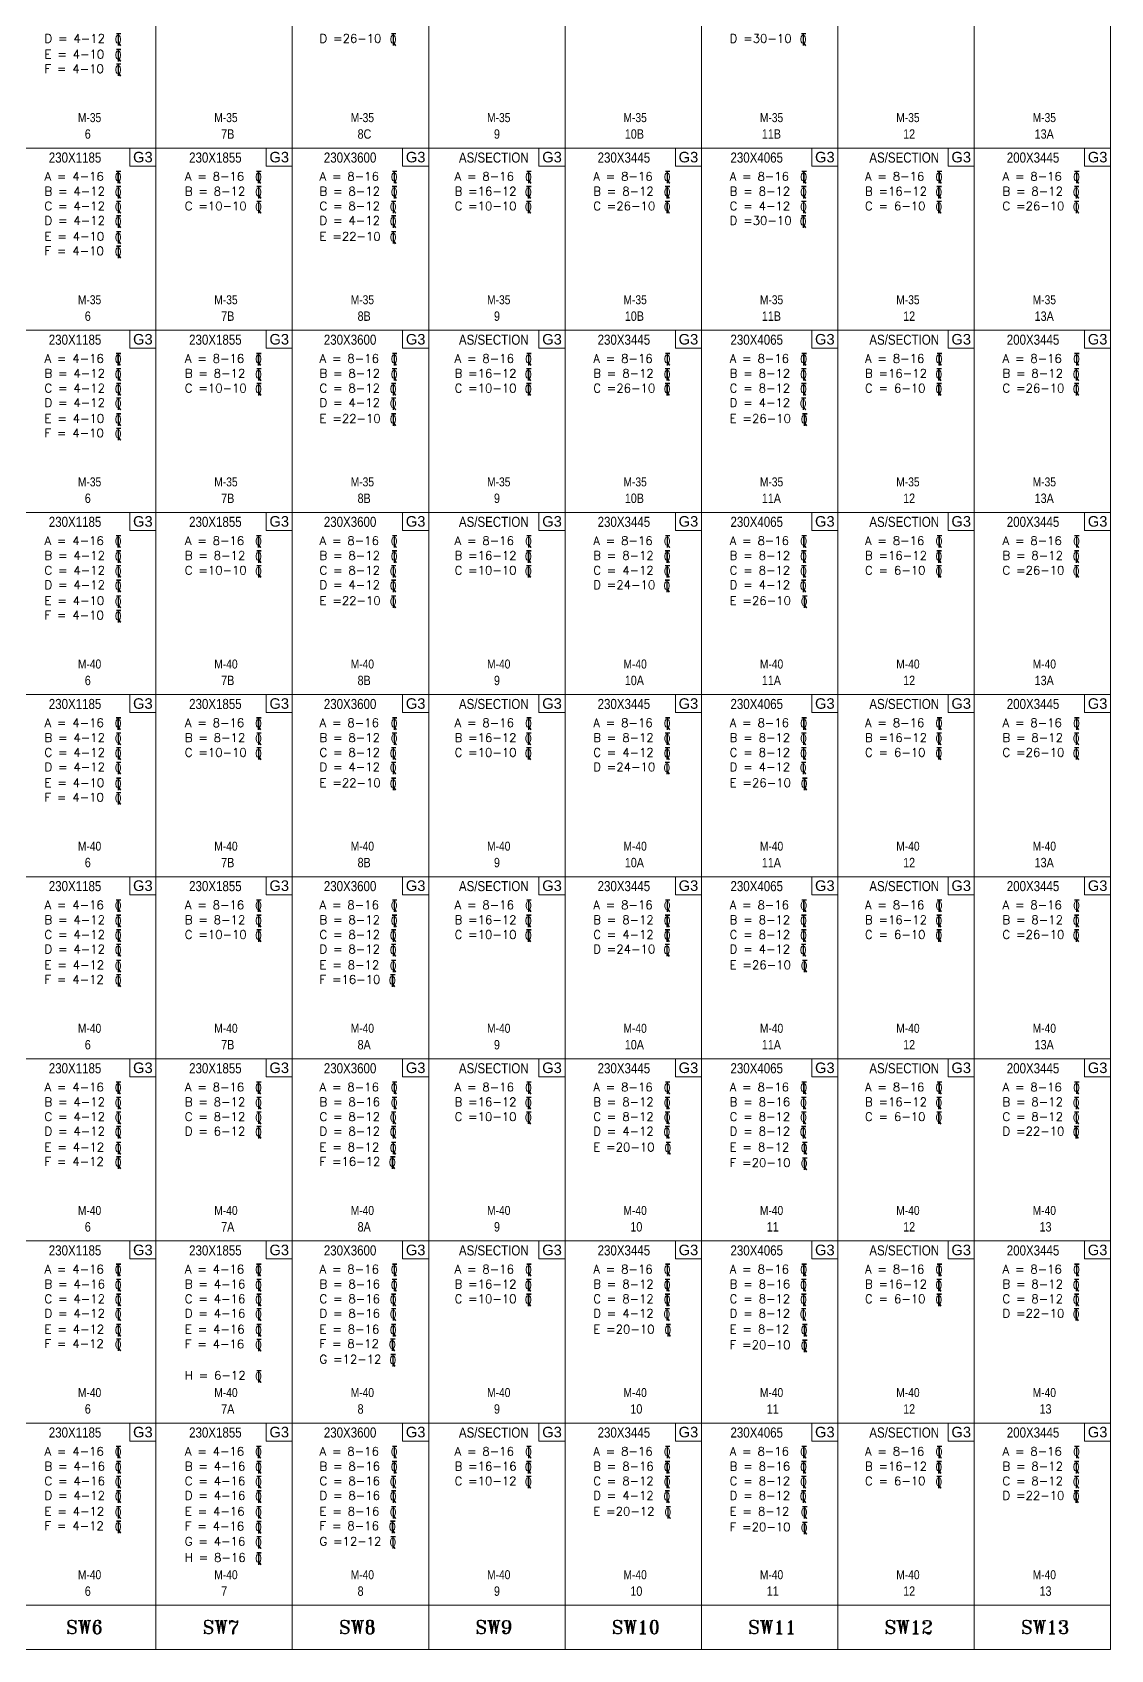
# Model space of a CAD drawing. Header units: millimetres. Extents: x 1363246 to 1691641, y -112430 to 78417.
# Drawn here: x 1588940 to 1613072, y -71371 to -35166 of the extents above; entities that cross this region are included whole.
import ezdxf

# ---------------------------------------------------------------- set-up
doc = ezdxf.new("R2010")
doc.units = ezdxf.units.MM
doc.header["$LTSCALE"] = 500
doc.header["$MEASUREMENT"] = 0
doc.layers.add('BNOS', color=2, linetype='Continuous')
for name, color, linetype, lineweight in [('LINE', 7, 'Continuous', 13), ('TEXT', 7, 'Continuous', 13), ('TEXT 3', 3, 'Continuous', 5), ('TEXT2', 3, 'Continuous', 15), ('TEXT2MM', 3, 'Continuous', 18)]:
    doc.layers.add(name, color=color, linetype=linetype, lineweight=lineweight)
doc.styles.add('ABHI', font='arial.ttf')
doc.styles.add('RAWAT', font='romand.shx', dxfattribs={"height": 115})
doc.styles.add('RD', font='romand.shx', dxfattribs={"height": 200})
doc.styles.add('ROMANT', font='romant__.ttf', dxfattribs={"width": 0.9, "height": 600})
doc.styles.add('TEXT', font='ARIALN.TTF', dxfattribs={"width": 0.8})

# ---------------------------------------------------------------- blocks, each defined once
blk = doc.blocks.new('T')
at = {"layer": 'LINE'}
for p, q in [((-27, 79), (39, 79)), ((-27, 72), (39, 72)), ((-2, 70), (-2, -99)), ((5, 70), (5, -99)), ((1, -61), (31, -100)), ((7, -57), (36, -96))]:
    blk.add_line(p, q, dxfattribs=at)
at = {"layer": 'LINE', "style": 'RAWAT'}
blk.add_text('0', height=115, dxfattribs=at).set_placement((-50, -63))

msp = doc.modelspace()

# ---------------------------------------------------------------- linework, layer by layer
at = {"layer": 'LINE', "color": 1}
for p, q in [((1591704.3, -71371.1, -2437250811), (1591704.3, -1062, -2437250811)), ((1594756.8, -71371.1, -2437250811), (1594756.8, -1062, -2437250811)), ((1597809.3, -71371.1, -2437250811), (1597809.3, -1062, -2437250811)), ((1600861.8, -71371.1, -2437250811), (1600861.8, -1062, -2437250811)), ((1603914.3, -71371.1, -2437250811), (1603914.3, -1062, -2437250811)), ((1606966.8, -71371.1, -2437250811), (1606966.8, -1062, -2437250811)), ((1610019.3, -71371.1, -2437250811), (1610019.3, -1062, -2437250811)), ((1565791.1, -37758, -2437250811), (1613071.8, -37758, -2437250811)), ((1565791.1, -41835.3, -2437250811), (1613071.8, -41835.3, -2437250811)), ((1565791.1, -45912.6, -2437250811), (1613071.8, -45912.6, -2437250811)), ((1565791.1, -49989.9, -2437250811), (1613071.8, -49989.9, -2437250811)), ((1565791.1, -54067.3, -2437250811), (1613071.8, -54067.3, -2437250811)), ((1565791.1, -58144.6, -2437250811), (1613071.8, -58144.6, -2437250811)), ((1565791.1, -62221.9, -2437250811), (1613071.8, -62221.9, -2437250811)), ((1565791.1, -66299.3, -2437250811), (1613071.8, -66299.3, -2437250811)), ((1565791.1, -70376.6, -2437250811), (1613071.8, -70376.6, -2437250811))]:
    msp.add_line(p, q, dxfattribs=at)
at = {"layer": 'LINE', "color": 3}
for p, q in [((1613071.8, -71371.1, -2437250811), (1613071.8, -1062, -2437250811)), ((1565791.1, -71371.1, -2437250811), (1613071.8, -71371.1, -2437250811))]:
    msp.add_line(p, q, dxfattribs=at)
at = {"layer": 'TEXT2', "color": 7, "lineweight": 20, "elevation": -2437250811}
for points in [[(1591704.3, -37758), (1591120.5, -37758), (1591120.5, -38161.2), (1591704.3, -38161.2)], [(1594756.8, -37758), (1594173, -37758), (1594173, -38161.2), (1594756.8, -38161.2)], [(1597809.3, -37758), (1597225.5, -37758), (1597225.5, -38161.2), (1597809.3, -38161.2)], [(1600861.8, -37758), (1600278, -37758), (1600278, -38161.2), (1600861.8, -38161.2)], [(1603914.3, -37758), (1603330.5, -37758), (1603330.5, -38161.2), (1603914.3, -38161.2)], [(1606966.8, -37758), (1606383, -37758), (1606383, -38161.2), (1606966.8, -38161.2)], [(1610019.3, -37758), (1609435.5, -37758), (1609435.5, -38161.2), (1610019.3, -38161.2)], [(1613071.8, -37758), (1612488.1, -37758), (1612488.1, -38161.2), (1613071.8, -38161.2)], [(1591704.3, -41835.3), (1591120.5, -41835.3), (1591120.5, -42238.5), (1591704.3, -42238.5)], [(1594756.8, -41835.3), (1594173, -41835.3), (1594173, -42238.5), (1594756.8, -42238.5)], [(1597809.3, -41835.3), (1597225.5, -41835.3), (1597225.5, -42238.5), (1597809.3, -42238.5)], [(1600861.8, -41835.3), (1600278, -41835.3), (1600278, -42238.5), (1600861.8, -42238.5)], [(1603914.3, -41835.3), (1603330.5, -41835.3), (1603330.5, -42238.5), (1603914.3, -42238.5)], [(1606966.8, -41835.3), (1606383, -41835.3), (1606383, -42238.5), (1606966.8, -42238.5)], [(1610019.3, -41835.3), (1609435.5, -41835.3), (1609435.5, -42238.5), (1610019.3, -42238.5)], [(1613071.8, -41835.3), (1612488.1, -41835.3), (1612488.1, -42238.5), (1613071.8, -42238.5)], [(1591704.3, -45912.6), (1591120.5, -45912.6), (1591120.5, -46315.9), (1591704.3, -46315.9)], [(1594756.8, -45912.6), (1594173, -45912.6), (1594173, -46315.9), (1594756.8, -46315.9)], [(1597809.3, -45912.6), (1597225.5, -45912.6), (1597225.5, -46315.9), (1597809.3, -46315.9)], [(1600861.8, -45912.6), (1600278, -45912.6), (1600278, -46315.9), (1600861.8, -46315.9)], [(1603914.3, -45912.6), (1603330.5, -45912.6), (1603330.5, -46315.9), (1603914.3, -46315.9)], [(1606966.8, -45912.6), (1606383, -45912.6), (1606383, -46315.9), (1606966.8, -46315.9)], [(1610019.3, -45912.6), (1609435.5, -45912.6), (1609435.5, -46315.9), (1610019.3, -46315.9)], [(1613071.8, -45912.6), (1612488.1, -45912.6), (1612488.1, -46315.9), (1613071.8, -46315.9)], [(1591704.3, -49989.9), (1591120.5, -49989.9), (1591120.5, -50393.2), (1591704.3, -50393.2)], [(1594756.8, -49989.9), (1594173, -49989.9), (1594173, -50393.2), (1594756.8, -50393.2)], [(1597809.3, -49989.9), (1597225.5, -49989.9), (1597225.5, -50393.2), (1597809.3, -50393.2)], [(1600861.8, -49989.9), (1600278, -49989.9), (1600278, -50393.2), (1600861.8, -50393.2)], [(1603914.3, -49989.9), (1603330.5, -49989.9), (1603330.5, -50393.2), (1603914.3, -50393.2)], [(1606966.8, -49989.9), (1606383, -49989.9), (1606383, -50393.2), (1606966.8, -50393.2)], [(1610019.3, -49989.9), (1609435.5, -49989.9), (1609435.5, -50393.2), (1610019.3, -50393.2)], [(1613071.8, -49989.9), (1612488.1, -49989.9), (1612488.1, -50393.2), (1613071.8, -50393.2)], [(1591704.3, -54067.3), (1591120.5, -54067.3), (1591120.5, -54470.5), (1591704.3, -54470.5)], [(1594756.8, -54067.3), (1594173, -54067.3), (1594173, -54470.5), (1594756.8, -54470.5)], [(1597809.3, -54067.3), (1597225.5, -54067.3), (1597225.5, -54470.5), (1597809.3, -54470.5)], [(1600861.8, -54067.3), (1600278, -54067.3), (1600278, -54470.5), (1600861.8, -54470.5)], [(1603914.3, -54067.3), (1603330.5, -54067.3), (1603330.5, -54470.5), (1603914.3, -54470.5)], [(1606966.8, -54067.3), (1606383, -54067.3), (1606383, -54470.5), (1606966.8, -54470.5)], [(1610019.3, -54067.3), (1609435.5, -54067.3), (1609435.5, -54470.5), (1610019.3, -54470.5)], [(1613071.8, -54067.3), (1612488.1, -54067.3), (1612488.1, -54470.5), (1613071.8, -54470.5)], [(1591704.3, -58144.6), (1591120.5, -58144.6), (1591120.5, -58547.8), (1591704.3, -58547.8)], [(1594756.8, -58144.6), (1594173, -58144.6), (1594173, -58547.8), (1594756.8, -58547.8)], [(1597809.3, -58144.6), (1597225.5, -58144.6), (1597225.5, -58547.8), (1597809.3, -58547.8)], [(1600861.8, -58144.6), (1600278, -58144.6), (1600278, -58547.8), (1600861.8, -58547.8)], [(1603914.3, -58144.6), (1603330.5, -58144.6), (1603330.5, -58547.8), (1603914.3, -58547.8)], [(1606966.8, -58144.6), (1606383, -58144.6), (1606383, -58547.8), (1606966.8, -58547.8)], [(1610019.3, -58144.6), (1609435.5, -58144.6), (1609435.5, -58547.8), (1610019.3, -58547.8)], [(1613071.8, -58144.6), (1612488.1, -58144.6), (1612488.1, -58547.8), (1613071.8, -58547.8)], [(1591704.3, -62221.9), (1591120.5, -62221.9), (1591120.5, -62625.2), (1591704.3, -62625.2)], [(1594756.8, -62221.9), (1594173, -62221.9), (1594173, -62625.2), (1594756.8, -62625.2)], [(1597809.3, -62221.9), (1597225.5, -62221.9), (1597225.5, -62625.2), (1597809.3, -62625.2)], [(1600861.8, -62221.9), (1600278, -62221.9), (1600278, -62625.2), (1600861.8, -62625.2)], [(1603914.3, -62221.9), (1603330.5, -62221.9), (1603330.5, -62625.2), (1603914.3, -62625.2)], [(1606966.8, -62221.9), (1606383, -62221.9), (1606383, -62625.2), (1606966.8, -62625.2)], [(1610019.3, -62221.9), (1609435.5, -62221.9), (1609435.5, -62625.2), (1610019.3, -62625.2)], [(1613071.8, -62221.9), (1612488.1, -62221.9), (1612488.1, -62625.2), (1613071.8, -62625.2)], [(1591704.3, -66299.3), (1591120.5, -66299.3), (1591120.5, -66702.5), (1591704.3, -66702.5)], [(1594756.8, -66299.3), (1594173, -66299.3), (1594173, -66702.5), (1594756.8, -66702.5)], [(1597809.3, -66299.3), (1597225.5, -66299.3), (1597225.5, -66702.5), (1597809.3, -66702.5)], [(1600861.8, -66299.3), (1600278, -66299.3), (1600278, -66702.5), (1600861.8, -66702.5)], [(1603914.3, -66299.3), (1603330.5, -66299.3), (1603330.5, -66702.5), (1603914.3, -66702.5)], [(1606966.8, -66299.3), (1606383, -66299.3), (1606383, -66702.5), (1606966.8, -66702.5)], [(1610019.3, -66299.3), (1609435.5, -66299.3), (1609435.5, -66702.5), (1610019.3, -66702.5)], [(1613071.8, -66299.3), (1612488.1, -66299.3), (1612488.1, -66702.5), (1613071.8, -66702.5)]]:
    msp.add_lwpolyline(points, close=True, dxfattribs=at)

# ---------------------------------------------------------------- block references
at = {"layer": 'TEXT', "color": 3, "xscale": 1.53, "yscale": 1.53, "zscale": 1.53}
for p in [(1590862.4, -35312.3), (1597017.9, -35312.3), (1606193.8, -35312.3, 0), (1590862.4, -35666.9), (1590862.4, -35991.1), (1590859.1, -38393.7), (1593999.8, -38393.7, 0), (1597037.4, -38393.7), (1600045.9, -38393.7), (1603150.2, -38393.7, 0), (1606202.7, -38393.7, 0), (1609231.3, -38393.7), (1612307.7, -38393.7, 0), (1590862.4, -38733.9), (1594003, -38733.9, 0), (1597036.4, -38733.9), (1600040.7, -38733.9), (1603145, -38733.9, 0), (1606197.5, -38733.9, 0), (1609226, -38733.9), (1612302.5, -38733.9, 0), (1590862.4, -39064.2), (1594003, -39064.2, 0), (1597017.9, -39064.2), (1600040.7, -39064.2), (1603145, -39064.2, 0), (1606197.5, -39064.2, 0), (1609226, -39064.2), (1612302.5, -39064.2, 0), (1590862.4, -39389.6), (1597017.9, -39389.6), (1606193.8, -39389.6, 0), (1590862.4, -39744.2), (1597015.7, -39744.2), (1590862.4, -40068.4), (1590859.1, -42471), (1593999.8, -42471, 0), (1597037.4, -42471), (1600045.9, -42471), (1603150.2, -42471, 0), (1606202.7, -42471, 0), (1609231.3, -42471, 0), (1612307.7, -42471), (1590862.4, -42811.2), (1594003, -42811.2, 0), (1597036.4, -42811.2), (1600040.7, -42811.2), (1603145, -42811.2, 0), (1606197.5, -42811.2, 0), (1609226, -42811.2, 0), (1612302.5, -42811.2), (1590862.4, -43141.5), (1594003, -43141.5, 0), (1597017.9, -43141.5), (1600040.7, -43141.5), (1603145, -43141.5, 0), (1606197.5, -43141.5, 0), (1609226, -43141.5, 0), (1612302.5, -43141.5), (1590862.4, -43467), (1597017.9, -43467), (1606193.8, -43467, 0), (1590862.4, -43821.5), (1597015.7, -43821.5), (1606217, -43821.5, 0), (1590862.4, -44145.8), (1590859.1, -46548.3), (1593999.8, -46548.3, 0), (1597037.4, -46548.3), (1600045.9, -46548.3), (1603150.2, -46548.3, 0), (1606202.7, -46548.3, 0), (1609231.3, -46548.3, 0), (1612307.7, -46548.3), (1590862.4, -46888.6), (1594003, -46888.6, 0), (1597036.4, -46888.6), (1600040.7, -46888.6), (1603145, -46888.6, 0), (1606197.5, -46888.6, 0), (1609226, -46888.6, 0), (1612302.5, -46888.6), (1590862.4, -47218.8), (1590862.4, -47544.3), (1594003, -47218.8, 0), (1597017.9, -47218.8), (1597017.9, -47544.3), (1600040.7, -47218.8), (1603141.3, -47544.3, 0), (1603145, -47218.8, 0), (1606193.8, -47544.3, 0), (1606197.5, -47218.8, 0), (1609226, -47218.8, 0), (1612302.5, -47218.8), (1590862.4, -47898.9), (1597015.7, -47898.9), (1606217, -47898.9, 0), (1590862.4, -48223.1), (1590859.1, -50625.7, 0), (1593999.8, -50625.7), (1597037.4, -50625.7), (1600045.9, -50625.7), (1603150.2, -50625.7, 0), (1606202.7, -50625.7, 0), (1609231.3, -50625.7, 0), (1612307.7, -50625.7), (1590862.4, -50965.9, 0), (1594003, -50965.9), (1597036.4, -50965.9), (1600040.7, -50965.9), (1603145, -50965.9, 0), (1606197.5, -50965.9, 0), (1609226, -50965.9, 0), (1612302.5, -50965.9), (1590862.4, -51296.2, 0), (1594003, -51296.2), (1597017.9, -51296.2), (1600040.7, -51296.2), (1603145, -51296.2, 0), (1606197.5, -51296.2, 0), (1609226, -51296.2, 0), (1612302.5, -51296.2), (1590862.4, -51621.6, 0), (1597017.9, -51621.6), (1603141.3, -51621.6, 0), (1606193.8, -51621.6, 0), (1590862.4, -51976.2, 0), (1597015.7, -51976.2), (1606217, -51976.2, 0), (1590862.4, -52300.4, 0), (1590859.1, -54703, 0), (1593999.8, -54703), (1597037.4, -54703), (1600045.9, -54703), (1603150.2, -54703, 0), (1606202.7, -54703, 0), (1609231.3, -54703), (1612307.7, -54703, 0), (1590862.4, -55043.2, 0), (1594003, -55043.2), (1597036.4, -55043.2), (1600040.7, -55043.2), (1603145, -55043.2, 0), (1606197.5, -55043.2, 0), (1609226, -55043.2), (1612302.5, -55043.2, 0), (1590862.4, -55373.5, 0), (1594003, -55373.5), (1597017.9, -55373.5), (1600040.7, -55373.5), (1603145, -55373.5, 0), (1606197.5, -55373.5, 0), (1609226, -55373.5), (1612302.5, -55373.5, 0), (1590862.4, -55698.9, 0), (1597017.9, -55698.9), (1603141.3, -55698.9, 0), (1606193.8, -55698.9, 0), (1590862.4, -56053.5, 0), (1597015.7, -56053.5), (1606217, -56053.5, 0), (1590862.4, -56377.8, 0), (1596996.7, -56378.3), (1590859.1, -58780.3), (1590862.4, -59120.5), (1593999.8, -58780.3), (1594003, -59120.5), (1597036.4, -59120.5), (1597037.4, -58780.3), (1600040.7, -59120.5), (1600045.9, -58780.3), (1603145, -59120.5, 0), (1603150.2, -58780.3, 0), (1606197.5, -59120.5), (1606202.7, -58780.3), (1609226, -59120.5, 0), (1609231.3, -58780.3, 0), (1612302.5, -59120.5, 0), (1612307.7, -58780.3, 0), (1590862.4, -59450.8), (1594003, -59450.8), (1597017.9, -59450.8), (1600040.7, -59450.8), (1603145, -59450.8, 0), (1606197.5, -59450.8), (1609226, -59450.8, 0), (1612302.5, -59450.8, 0), (1590862.4, -59776.3), (1594003, -59776.3), (1597017.9, -59776.3), (1603141.3, -59776.3, 0), (1606193.8, -59776.3), (1612298.8, -59776.3, 0), (1590862.4, -60130.8), (1597015.7, -60130.8), (1603164.5, -60130.8, 0), (1606217, -60130.8), (1590862.4, -60455.1), (1596996.7, -60455.6), (1606217, -60480.5), (1590859.1, -62857.7, 0), (1593999.8, -62857.7), (1597037.4, -62857.7), (1600045.9, -62857.7), (1603150.2, -62857.7, 0), (1606202.7, -62857.7, 0), (1609231.3, -62857.7, 0), (1612307.7, -62857.7, 0), (1590862.4, -63197.9, 0), (1594003, -63197.9), (1597036.4, -63197.9), (1600040.7, -63197.9), (1603145, -63197.9, 0), (1606197.5, -63197.9, 0), (1609226, -63197.9, 0), (1612302.5, -63197.9, 0), (1590862.4, -63528.2, 0), (1594003, -63528.2), (1597017.9, -63528.2), (1600040.7, -63528.2), (1603145, -63528.2, 0), (1606197.5, -63528.2, 0), (1609226, -63528.2, 0), (1612302.5, -63528.2, 0), (1590862.4, -63853.6, 0), (1594003, -63853.6), (1597017.9, -63853.6), (1603141.3, -63853.6, 0), (1606193.8, -63853.6, 0), (1612298.8, -63853.6, 0), (1590862.4, -64208.2, 0), (1590862.4, -64532.4, 0), (1594003, -64208.2), (1594003, -64539.8), (1596996.7, -64532.9), (1597015.7, -64208.2), (1603164.5, -64208.2, 0), (1606217, -64208.2, 0), (1606217, -64557.8, 0), (1597006.7, -64879.8), (1594003, -65241.3), (1590859.1, -66935, 0), (1593999.8, -66935, 0), (1597037.4, -66935, 0), (1600045.9, -66935, 0), (1603150.2, -66935, 0), (1606202.7, -66935, 0), (1609231.3, -66935, 0), (1612307.7, -66935, 0), (1590862.4, -67275.2, 0), (1594003, -67275.2, 0), (1597036.4, -67275.2, 0), (1600040.7, -67275.2, 0), (1603145, -67275.2, 0), (1606197.5, -67275.2, 0), (1609226, -67275.2, 0), (1612302.5, -67275.2, 0), (1590862.4, -67605.5, 0), (1594003, -67605.5, 0), (1597017.9, -67605.5, 0), (1600040.7, -67605.5, 0), (1603145, -67605.5, 0), (1606197.5, -67605.5, 0), (1609226, -67605.5, 0), (1612302.5, -67605.5, 0), (1590862.4, -67930.9, 0), (1594003, -67930.9, 0), (1597017.9, -67930.9, 0), (1603141.3, -67930.9, 0), (1606193.8, -67930.9, 0), (1612298.8, -67930.9, 0), (1590862.4, -68285.5, 0), (1594003, -68285.5, 0), (1597015.7, -68285.5, 0), (1603164.5, -68285.5, 0), (1606217, -68285.5, 0), (1590862.4, -68609.7, 0), (1594003, -68617.1, 0), (1596996.7, -68610.3, 0), (1606217, -68635.2, 0), (1594003, -68957.3, 0), (1597006.7, -68957.2, 0), (1594003, -69318.6, 0)]:
    msp.add_blockref('T', p, dxfattribs=at)

# ---------------------------------------------------------------- texts
at = {"layer": 'BNOS', "color": 7, "style": 'ROMANT'}
for s, p in [('SW6', (1589697.6, -71014.9, -4874501618.1)), ('SW7', (1592750.1, -71014.9, -4874501618.1)), ('SW8', (1595802.6, -71014.9, -4874501618.1)), ('SW9', (1598855.1, -71015, -4874501618.1)), ('SW10', (1601907.6, -71014.9, -4874501618.1)), ('SW11', (1604960.1, -71014.9, -4874501618.1)), ('SW12', (1608012.6, -71015, -4874501618.1)), ('SW13', (1611065.1, -71014.9, -4874501618.1))]:
    msp.add_text(s, height=300, dxfattribs=at).set_placement(p)
at = {"layer": 'TEXT', "color": 3, "style": 'RD'}
for s, p in [('D = 4-12', (1589211.3, -35397.3, -245631.4)), ('D =26-10', (1595366.8, -35397.3, -245631.4)), ('D =30-10', (1604546.4, -35397.3, -245631.4)), ('E = 4-10', (1589211.3, -35751.9, -245631.4)), ('F = 4-10', (1589211.3, -36076.1, -245631.4)), ('A = 4-16', (1589211.3, -38485.8, -245631.4)), ('A = 8-16', (1592352, -38485.8, -245631.4)), ('A = 8-16', (1595366.8, -38485.8, -245631.4)), ('A = 8-16', (1598389.6, -38485.8, -245631.4)), ('A = 8-16', (1601493.9, -38485.8, -245631.4)), ('A = 8-16', (1604546.4, -38485.8, -245631.4)), ('A = 8-16', (1607575, -38485.8, -245631.4)), ('A = 8-16', (1610651.4, -38485.8, -245631.4)), ('B = 4-12', (1589211.3, -38818.9, -245631.4)), ('B = 8-12', (1592352, -38818.9, -245631.4)), ('B = 8-12', (1595366.8, -38818.9, -245631.4)), ('B =16-12', (1598389.6, -38818.9, -245631.4)), ('B = 8-12', (1601493.9, -38818.9, -245631.4)), ('B = 8-12', (1604546.4, -38818.9, -245631.4)), ('B =16-12', (1607575, -38818.9, -245631.4)), ('B = 8-12', (1610651.4, -38818.9, -245631.4)), ('C = 4-12', (1589211.3, -39149.2, -245631.4)), ('C =10-10', (1592352, -39149.2, -245631.4)), ('C = 8-12', (1595366.8, -39149.2, -245631.4)), ('C =10-10', (1598389.6, -39149.2, -245631.4)), ('C =26-10', (1601493.9, -39149.2, -245631.4)), ('C = 4-12', (1604546.4, -39149.2, -245631.4)), ('C = 6-10', (1607575, -39149.2, -245631.4)), ('C =26-10', (1610651.4, -39149.2, -245631.4)), ('D = 4-12', (1589211.3, -39474.6, -245631.4)), ('D = 4-12', (1595366.8, -39474.6, -245631.4)), ('D =30-10', (1604546.4, -39474.6, -245631.4)), ('E = 4-10', (1589211.3, -39829.2, -245631.4)), ('E =22-10', (1595366.8, -39829.2, -245631.4)), ('F = 4-10', (1589211.3, -40153.5, -245631.4)), ('A = 4-16', (1589211.3, -42563.1, -245631.4)), ('B = 4-12', (1589211.3, -42896.2, -245631.4)), ('A = 8-16', (1592352, -42563.1, -245631.4)), ('B = 8-12', (1592352, -42896.2, -245631.4)), ('A = 8-16', (1595366.8, -42563.1, -245631.4)), ('B = 8-12', (1595366.8, -42896.2, -245631.4)), ('A = 8-16', (1598389.6, -42563.1, -245631.4)), ('B =16-12', (1598389.6, -42896.2, -245631.4)), ('A = 8-16', (1601493.9, -42563.1, -245631.4)), ('B = 8-12', (1601493.9, -42896.2, -245631.4)), ('A = 8-16', (1604546.4, -42563.1, -245631.4)), ('B = 8-12', (1604546.4, -42896.2, -245631.4)), ('A = 8-16', (1607575, -42563.1, -245631.4)), ('B =16-12', (1607575, -42896.2, -245631.4)), ('A = 8-16', (1610651.4, -42563.1, -245631.4)), ('B = 8-12', (1610651.4, -42896.2, -245631.4)), ('C = 4-12', (1589211.3, -43226.5, -245631.4)), ('C =10-10', (1592352, -43226.5, -245631.4)), ('C = 8-12', (1595366.8, -43226.5, -245631.4)), ('C =10-10', (1598389.6, -43226.5, -245631.4)), ('C =26-10', (1601493.9, -43226.5, -245631.4)), ('C = 8-12', (1604546.4, -43226.5, -245631.4)), ('C = 6-10', (1607575, -43226.5, -245631.4)), ('C =26-10', (1610651.4, -43226.5, -245631.4)), ('D = 4-12', (1589211.3, -43552, -245631.4)), ('D = 4-12', (1595366.8, -43552, -245631.4)), ('D = 4-12', (1604546.4, -43552, -245631.4)), ('E = 4-10', (1589211.3, -43906.5, -245631.4)), ('E =22-10', (1595366.8, -43906.5, -245631.4)), ('E =26-10', (1604546.4, -43906.5, -245631.4)), ('F = 4-10', (1589211.3, -44230.8, -245631.4)), ('A = 4-16', (1589211.3, -46640.4, -245631.4)), ('A = 8-16', (1592352, -46640.4, -245631.4)), ('A = 8-16', (1595366.8, -46640.4, -245631.4)), ('A = 8-16', (1598389.6, -46640.4, -245631.4)), ('A = 8-16', (1601493.9, -46640.4, -245631.4)), ('A = 8-16', (1604546.4, -46640.4, -245631.4)), ('A = 8-16', (1607575, -46640.4, -245631.4)), ('A = 8-16', (1610651.4, -46640.4, -245631.4)), ('B = 4-12', (1589211.3, -46973.6, -245631.4)), ('B = 8-12', (1592352, -46973.6, -245631.4)), ('B = 8-12', (1595366.8, -46973.6, -245631.4)), ('B =16-12', (1598389.6, -46973.6, -245631.4)), ('B = 8-12', (1601493.9, -46973.6, -245631.4)), ('B = 8-12', (1604546.4, -46973.6, -245631.4)), ('B =16-12', (1607575, -46973.6, -245631.4)), ('B = 8-12', (1610651.4, -46973.6, -245631.4)), ('C = 4-12', (1589211.3, -47303.9, -245631.4)), ('C =10-10', (1592352, -47303.9, -245631.4)), ('C = 8-12', (1595366.8, -47303.9, -245631.4)), ('C =10-10', (1598389.6, -47303.9, -245631.4)), ('C = 4-12', (1601493.9, -47303.9, -245631.4)), ('C = 8-12', (1604546.4, -47303.9, -245631.4)), ('C = 6-10', (1607575, -47303.9, -245631.4)), ('C =26-10', (1610651.4, -47303.9, -245631.4)), ('D = 4-12', (1589211.3, -47629.3, -245631.4)), ('D = 4-12', (1595366.8, -47629.3, -245631.4)), ('D =24-10', (1601493.9, -47629.3, -245631.4)), ('D = 4-12', (1604546.4, -47629.3, -245631.4)), ('E = 4-10', (1589211.3, -47983.9, -245631.4)), ('F = 4-10', (1589211.3, -48308.1, -245631.4)), ('E =22-10', (1595366.8, -47983.9, -245631.4)), ('E =26-10', (1604546.4, -47983.9, -245631.4)), ('A = 4-16', (1589211.3, -50717.8, -245631.4)), ('A = 8-16', (1592352, -50717.8, -245631.4)), ('A = 8-16', (1595366.8, -50717.8, -245631.4)), ('A = 8-16', (1598389.6, -50717.8, -245631.4)), ('A = 8-16', (1601493.9, -50717.8, -245631.4)), ('A = 8-16', (1604546.4, -50717.8, -245631.4)), ('A = 8-16', (1607575, -50717.8, -245631.4)), ('A = 8-16', (1610651.4, -50717.8, -245631.4)), ('B = 4-12', (1589211.3, -51050.9, -245631.4)), ('B = 8-12', (1592352, -51050.9, -245631.4)), ('B = 8-12', (1595366.8, -51050.9, -245631.4)), ('B =16-12', (1598389.6, -51050.9, -245631.4)), ('B = 8-12', (1601493.9, -51050.9, -245631.4)), ('B = 8-12', (1604546.4, -51050.9, -245631.4)), ('B =16-12', (1607575, -51050.9, -245631.4)), ('B = 8-12', (1610651.4, -51050.9, -245631.4)), ('C = 4-12', (1589211.3, -51381.2, -245631.4)), ('C =10-10', (1592352, -51381.2, -245631.4)), ('C = 8-12', (1595366.8, -51381.2, -245631.4)), ('C =10-10', (1598389.6, -51381.2, -245631.4)), ('C = 4-12', (1601493.9, -51381.2, -245631.4)), ('C = 8-12', (1604546.4, -51381.2, -245631.4)), ('C = 6-10', (1607575, -51381.2, -245631.4)), ('C =26-10', (1610651.4, -51381.2, -245631.4)), ('D = 4-12', (1589211.3, -51706.6, -245631.4)), ('D = 4-12', (1595366.8, -51706.6, -245631.4)), ('D =24-10', (1601493.9, -51706.6, -245631.4)), ('D = 4-12', (1604546.4, -51706.6, -245631.4)), ('E = 4-10', (1589211.3, -52061.2, -245631.4)), ('E =22-10', (1595366.8, -52061.2, -245631.4)), ('E =26-10', (1604546.4, -52061.2, -245631.4)), ('F = 4-10', (1589211.3, -52385.4, -245631.4)), ('A = 4-16', (1589211.3, -54795.1, -245631.4)), ('A = 8-16', (1592352, -54795.1, -245631.4)), ('A = 8-16', (1595366.8, -54795.1, -245631.4)), ('A = 8-16', (1598389.6, -54795.1, -245631.4)), ('A = 8-16', (1601493.9, -54795.1, -245631.4)), ('A = 8-16', (1604546.4, -54795.1, -245631.4)), ('A = 8-16', (1607575, -54795.1, -245631.4)), ('A = 8-16', (1610651.4, -54795.1, -245631.4)), ('B = 4-12', (1589211.3, -55128.2, -245631.4)), ('B = 8-12', (1592352, -55128.2, -245631.4)), ('B = 8-12', (1595366.8, -55128.2, -245631.4)), ('B =16-12', (1598389.6, -55128.2, -245631.4)), ('B = 8-12', (1601493.9, -55128.2, -245631.4)), ('B = 8-12', (1604546.4, -55128.2, -245631.4)), ('B =16-12', (1607575, -55128.2, -245631.4)), ('B = 8-12', (1610651.4, -55128.2, -245631.4)), ('C = 4-12', (1589211.3, -55458.5, -245631.4)), ('C =10-10', (1592352, -55458.5, -245631.4)), ('C = 8-12', (1595366.8, -55458.5, -245631.4)), ('C =10-10', (1598389.6, -55458.5, -245631.4)), ('C = 4-12', (1601493.9, -55458.5, -245631.4)), ('C = 8-12', (1604546.4, -55458.5, -245631.4)), ('C = 6-10', (1607575, -55458.5, -245631.4)), ('C =26-10', (1610651.4, -55458.5, -245631.4)), ('D = 4-12', (1589211.3, -55784, -245631.4)), ('D = 8-12', (1595366.8, -55784, -245631.4)), ('D =24-10', (1601493.9, -55784, -245631.4)), ('D = 4-12', (1604546.4, -55784, -245631.4)), ('E = 4-12', (1589211.3, -56138.5, -245631.4)), ('E = 8-12', (1595366.8, -56138.5, -245631.4)), ('E =26-10', (1604546.4, -56138.5, -245631.4)), ('F = 4-12', (1589211.3, -56462.8, -245631.4)), ('F =16-10', (1595366.8, -56463.3, -245631.4)), ('A = 4-16', (1589211.3, -58872.4, -245631.4)), ('B = 4-12', (1589211.3, -59205.5, -245631.4)), ('A = 8-16', (1592352, -58872.4, -245631.4)), ('B = 8-12', (1592352, -59205.5, -245631.4)), ('A = 8-16', (1595366.8, -58872.4, -245631.4)), ('B = 8-16', (1595366.8, -59205.5, -245631.4)), ('A = 8-16', (1598389.6, -58872.4, -245631.4)), ('B =16-12', (1598389.6, -59205.5, -245631.4)), ('A = 8-16', (1601493.9, -58872.4, -245631.4)), ('B = 8-12', (1601493.9, -59205.5, -245631.4)), ('A = 8-16', (1604546.4, -58872.4, -245631.4)), ('B = 8-16', (1604546.4, -59205.5, -245631.4)), ('A = 8-16', (1607575, -58872.4, -245631.4)), ('B =16-12', (1607575, -59205.5, -245631.4)), ('A = 8-16', (1610651.4, -58872.4, -245631.4)), ('B = 8-12', (1610651.4, -59205.5, -245631.4)), ('C = 4-12', (1589211.3, -59535.8, -245631.4)), ('C = 8-12', (1592352, -59535.8, -245631.4)), ('C = 8-12', (1595366.8, -59535.8, -245631.4)), ('C =10-10', (1598389.6, -59535.8, -245631.4)), ('C = 8-12', (1601493.9, -59535.8, -245631.4)), ('C = 8-12', (1604546.4, -59535.8, -245631.4)), ('C = 6-10', (1607575, -59535.8, -245631.4)), ('C = 8-12', (1610651.4, -59535.8, -245631.4)), ('D = 4-12', (1589211.3, -59861.3, -245631.4)), ('D = 6-12', (1592352, -59861.3, -245631.4)), ('D = 8-12', (1595366.8, -59861.3, -245631.4)), ('D = 4-12', (1601493.9, -59861.3, -245631.4)), ('D = 8-12', (1604546.4, -59861.3, -245631.4)), ('D =22-10', (1610651.4, -59861.3, -245631.4)), ('E = 4-12', (1589211.3, -60215.9, -245631.4)), ('E = 8-12', (1595366.8, -60215.9, -245631.4)), ('E =20-10', (1601493.9, -60215.9, -245631.4)), ('E = 8-12', (1604546.4, -60215.9, -245631.4)), ('F = 4-12', (1589211.3, -60540.1, -245631.4)), ('F =16-12', (1595366.8, -60540.6, -245631.4)), ('F =20-10', (1604546.4, -60565.5, -245631.4)), ('A = 4-16', (1589211.3, -62949.8, -245631.4)), ('A = 4-16', (1592352, -62949.8, -245631.4)), ('A = 8-16', (1595366.8, -62949.8, -245631.4)), ('A = 8-16', (1598389.6, -62949.8, -245631.4)), ('A = 8-16', (1601493.9, -62949.8, -245631.4)), ('A = 8-16', (1604546.4, -62949.8, -245631.4)), ('A = 8-16', (1607575, -62949.8, -245631.4)), ('A = 8-16', (1610651.4, -62949.8, -245631.4)), ('B = 4-16', (1589211.3, -63282.9, -245631.4)), ('B = 4-16', (1592352, -63282.9, -245631.4)), ('B = 8-16', (1595366.8, -63282.9, -245631.4)), ('B =16-12', (1598389.6, -63282.9, -245631.4)), ('B = 8-12', (1601493.9, -63282.9, -245631.4)), ('B = 8-16', (1604546.4, -63282.9, -245631.4)), ('B =16-12', (1607575, -63282.9, -245631.4)), ('B = 8-12', (1610651.4, -63282.9, -245631.4)), ('C = 4-12', (1589211.3, -63613.2, -245631.4)), ('C = 4-16', (1592352, -63613.2, -245631.4)), ('C = 8-16', (1595366.8, -63613.2, -245631.4)), ('C =10-10', (1598389.6, -63613.2, -245631.4)), ('C = 8-12', (1601493.9, -63613.2, -245631.4)), ('C = 8-12', (1604546.4, -63613.2, -245631.4)), ('C = 6-10', (1607575, -63613.2, -245631.4)), ('C = 8-12', (1610651.4, -63613.2, -245631.4)), ('D = 4-12', (1589211.3, -63938.6, -245631.4)), ('D = 4-16', (1592352, -63938.6, -245631.4)), ('D = 8-16', (1595366.8, -63938.6, -245631.4)), ('D = 4-12', (1601493.9, -63938.6, -245631.4)), ('D = 8-12', (1604546.4, -63938.6, -245631.4)), ('D =22-10', (1610651.4, -63938.6, -245631.4)), ('E = 4-12', (1589211.3, -64293.2, -245631.4)), ('F = 4-12', (1589211.3, -64617.4, -245631.4)), ('E = 4-16', (1592352, -64293.2, -245631.4)), ('F = 4-16', (1592352, -64624.8, -245631.4)), ('E = 8-16', (1595366.8, -64293.2, -245631.4)), ('F = 8-12', (1595366.8, -64617.9, -245631.4)), ('E =20-10', (1601493.9, -64293.2, -245631.4)), ('E = 8-12', (1604546.4, -64293.2, -245631.4)), ('G =12-12', (1595366.8, -64964.9, -245631.4)), ('F =20-10', (1604546.4, -64642.8, -245631.4)), ('H = 6-12', (1592352, -65326.3, -245631.4)), ('A = 4-16', (1589211.3, -67027.1, -245631.4)), ('A = 4-16', (1592352, -67027.1, -245631.4)), ('A = 8-16', (1595366.8, -67027.1, -245631.4)), ('A = 8-16', (1598389.6, -67027.1, -245631.4)), ('A = 8-16', (1601493.9, -67027.1, -245631.4)), ('A = 8-16', (1604546.4, -67027.1, -245631.4)), ('A = 8-16', (1607575, -67027.1, -245631.4)), ('A = 8-16', (1610651.4, -67027.1, -245631.4)), ('B = 4-16', (1589211.3, -67360.2, -245631.4)), ('B = 4-16', (1592352, -67360.2, -245631.4)), ('B = 8-16', (1595366.8, -67360.2, -245631.4)), ('B =16-16', (1598389.6, -67360.2, -245631.4)), ('B = 8-16', (1601493.9, -67360.2, -245631.4)), ('B = 8-16', (1604546.4, -67360.2, -245631.4)), ('B =16-12', (1607575, -67360.2, -245631.4)), ('B = 8-12', (1610651.4, -67360.2, -245631.4)), ('C = 4-16', (1589211.3, -67690.5, -245631.4)), ('C = 4-16', (1592352, -67690.5, -245631.4)), ('C = 8-16', (1595366.8, -67690.5, -245631.4)), ('C =10-12', (1598389.6, -67690.5, -245631.4)), ('C = 8-12', (1601493.9, -67690.5, -245631.4)), ('C = 8-12', (1604546.4, -67690.5, -245631.4)), ('C = 6-10', (1607575, -67690.5, -245631.4)), ('C = 8-12', (1610651.4, -67690.5, -245631.4)), ('D = 4-12', (1589211.3, -68015.9, -245631.4)), ('D = 4-16', (1592352, -68015.9, -245631.4)), ('D = 8-16', (1595366.8, -68015.9, -245631.4)), ('D = 4-12', (1601493.9, -68015.9, -245631.4)), ('D = 8-12', (1604546.4, -68015.9, -245631.4)), ('D =22-10', (1610651.4, -68015.9, -245631.4)), ('E = 4-12', (1589211.3, -68370.5, -245631.4)), ('E = 4-16', (1592352, -68370.5, -245631.4)), ('E = 8-16', (1595366.8, -68370.5, -245631.4)), ('E =20-12', (1601493.9, -68370.5, -245631.4)), ('E = 8-12', (1604546.4, -68370.5, -245631.4)), ('F = 4-12', (1589211.3, -68694.8, -245631.4)), ('F = 4-16', (1592352, -68702.2, -245631.4)), ('F = 8-16', (1595366.8, -68695.3, -245631.4)), ('F =20-10', (1604546.4, -68720.2, -245631.4)), ('G = 4-16', (1592352, -69042.3, -245631.4)), ('G =12-12', (1595366.8, -69042.2, -245631.4)), ('H = 8-16', (1592352, -69403.7, -245631.4))]:
    msp.add_text(s, height=191.25, dxfattribs=at).set_placement(p)
at = {"layer": 'TEXT 3', "color": 6, "linetype": 'Continuous', "style": 'TEXT'}
for s, height, p in [('M-35', 200, (1589959.1, -37174.8, -2437250807.1)), ('M-35', 200, (1593011.6, -37174.8, -2437250807.1)), ('M-35', 200, (1596064.1, -37174.8, -2437250807.1)), ('M-35', 200, (1599116.6, -37174.8, -2437250807.1)), ('M-35', 200, (1602169.1, -37174.8, -2437250807.1)), ('M-35', 200, (1605221.6, -37174.8, -2437250807.1)), ('M-35', 200, (1608274.1, -37174.8, -2437250807.1)), ('M-35', 200, (1611326.6, -37174.8, -2437250807.1)), ('230X1185', 225, (1589307.7, -38081.7, -2437250807.1)), ('230X1855', 225, (1592448.4, -38081.7, -2437250807.1)), ('230X3600', 225, (1595463.2, -38081.7, -2437250807.1)), ('AS/SECTION', 225, (1598486.1, -38081.7, -2437250807.1)), ('230X3445', 225, (1601590.3, -38081.7, -2437250807.1)), ('230X4065', 225, (1604563.8, -38081.7, -2437250807.1)), ('AS/SECTION', 225, (1607671.4, -38081.7, -2437250807.1)), ('200X3445', 225, (1610747.8, -38081.7, -2437250807.1)), ('M-35', 200, (1589959.1, -41252.1, -2437250807.1)), ('M-35', 200, (1593011.6, -41252.1, -2437250807.1)), ('M-35', 200, (1596064.1, -41252.1, -2437250807.1)), ('M-35', 200, (1599116.6, -41252.1, -2437250807.1)), ('M-35', 200, (1602169.1, -41252.1, -2437250807.1)), ('M-35', 200, (1605221.6, -41252.1, -2437250807.1)), ('M-35', 200, (1608274.1, -41252.1, -2437250807.1)), ('M-35', 200, (1611326.6, -41252.1, -2437250807.1)), ('230X1185', 225, (1589307.7, -42159, -2437250807.1)), ('230X1855', 225, (1592448.4, -42159, -2437250807.1)), ('230X3600', 225, (1595463.2, -42159, -2437250807.1)), ('AS/SECTION', 225, (1598486.1, -42159, -2437250807.1)), ('230X3445', 225, (1601590.3, -42159, -2437250807.1)), ('230X4065', 225, (1604563.8, -42159, -2437250807.1)), ('AS/SECTION', 225, (1607671.4, -42159, -2437250807.1)), ('200X3445', 225, (1610747.8, -42159, -2437250807.1)), ('M-35', 200, (1589959.1, -45329.4, -2437250807.1)), ('M-35', 200, (1593011.6, -45329.4, -2437250807.1)), ('M-35', 200, (1596064.1, -45329.4, -2437250807.1)), ('M-35', 200, (1599116.6, -45329.4, -2437250807.1)), ('M-35', 200, (1602169.1, -45329.4, -2437250807.1)), ('M-35', 200, (1605221.6, -45329.4, -2437250807.1)), ('M-35', 200, (1608274.1, -45329.4, -2437250807.1)), ('M-35', 200, (1611326.6, -45329.4, -2437250807.1)), ('230X1185', 225, (1589307.7, -46236.4, -2437250807.1)), ('230X1855', 225, (1592448.4, -46236.4, -2437250807.1)), ('230X3600', 225, (1595463.2, -46236.4, -2437250807.1)), ('AS/SECTION', 225, (1598486.1, -46236.4, -2437250807.1)), ('230X3445', 225, (1601590.3, -46236.4, -2437250807.1)), ('230X4065', 225, (1604563.8, -46236.4, -2437250807.1)), ('AS/SECTION', 225, (1607671.4, -46236.4, -2437250807.1)), ('200X3445', 225, (1610747.8, -46236.4, -2437250807.1)), ('M-40', 200, (1589959.1, -49406.7, -2437250807.1)), ('M-40', 200, (1593011.6, -49406.7, -2437250807.1)), ('M-40', 200, (1596064.1, -49406.7, -2437250807.1)), ('M-40', 200, (1599116.6, -49406.7, -2437250807.1)), ('M-40', 200, (1602169.1, -49406.7, -2437250807.1)), ('M-40', 200, (1605221.6, -49406.7, -2437250807.1)), ('M-40', 200, (1608274.1, -49406.7, -2437250807.1)), ('M-40', 200, (1611326.6, -49406.7, -2437250807.1)), ('230X1185', 225, (1589307.7, -50313.7, -2437250807.1)), ('230X1855', 225, (1592448.4, -50313.7, -2437250807.1)), ('230X3600', 225, (1595463.2, -50313.7, -2437250807.1)), ('AS/SECTION', 225, (1598486.1, -50313.7, -2437250807.1)), ('230X3445', 225, (1601590.3, -50313.7, -2437250807.1)), ('230X4065', 225, (1604563.8, -50313.7, -2437250807.1)), ('AS/SECTION', 225, (1607671.4, -50313.7, -2437250807.1)), ('200X3445', 225, (1610747.8, -50313.7, -2437250807.1)), ('M-40', 200, (1589959.1, -53484.1, -2437250807.1)), ('M-40', 200, (1593011.6, -53484.1, -2437250807.1)), ('M-40', 200, (1596064.1, -53484.1, -2437250807.1)), ('M-40', 200, (1599116.6, -53484.1, -2437250807.1)), ('M-40', 200, (1602169.1, -53484.1, -2437250807.1)), ('M-40', 200, (1605221.6, -53484.1, -2437250807.1)), ('M-40', 200, (1608274.1, -53484.1, -2437250807.1)), ('M-40', 200, (1611326.6, -53484.1, -2437250807.1)), ('230X1185', 225, (1589307.7, -54391, -2437250807.1)), ('230X1855', 225, (1592448.4, -54391, -2437250807.1)), ('230X3600', 225, (1595463.2, -54391, -2437250807.1)), ('AS/SECTION', 225, (1598486.1, -54391, -2437250807.1)), ('230X3445', 225, (1601590.3, -54391, -2437250807.1)), ('230X4065', 225, (1604563.8, -54391, -2437250807.1)), ('AS/SECTION', 225, (1607671.4, -54391, -2437250807.1)), ('200X3445', 225, (1610747.8, -54391, -2437250807.1)), ('M-40', 200, (1589959.1, -57561.4, -2437250807.1)), ('M-40', 200, (1593011.6, -57561.4, -2437250807.1)), ('M-40', 200, (1596064.1, -57561.4, -2437250807.1)), ('M-40', 200, (1599116.6, -57561.4, -2437250807.1)), ('M-40', 200, (1602169.1, -57561.4, -2437250807.1)), ('M-40', 200, (1605221.6, -57561.4, -2437250807.1)), ('M-40', 200, (1608274.1, -57561.4, -2437250807.1)), ('M-40', 200, (1611326.6, -57561.4, -2437250807.1)), ('230X1185', 225, (1589307.7, -58468.4, -2437250807.1)), ('230X1855', 225, (1592448.4, -58468.4, -2437250807.1)), ('230X3600', 225, (1595463.2, -58468.4, -2437250807.1)), ('AS/SECTION', 225, (1598486.1, -58468.4, -2437250807.1)), ('230X3445', 225, (1601590.3, -58468.4, -2437250807.1)), ('230X4065', 225, (1604563.8, -58468.4, -2437250807.1)), ('AS/SECTION', 225, (1607671.4, -58468.4, -2437250807.1)), ('200X3445', 225, (1610747.8, -58468.4, -2437250807.1)), ('M-40', 200, (1589959.1, -61638.7, -2437250807.1)), ('M-40', 200, (1593011.6, -61638.7, -2437250807.1)), ('M-40', 200, (1596064.1, -61638.7, -2437250807.1)), ('M-40', 200, (1599116.6, -61638.7, -2437250807.1)), ('M-40', 200, (1602169.1, -61638.7, -2437250807.1)), ('M-40', 200, (1605221.6, -61638.7, -2437250807.1)), ('M-40', 200, (1608274.1, -61638.7, -2437250807.1)), ('M-40', 200, (1611326.6, -61638.7, -2437250807.1)), ('230X1185', 225, (1589307.7, -62545.7, -2437250807.1)), ('230X1855', 225, (1592448.4, -62545.7, -2437250807.1)), ('230X3600', 225, (1595463.2, -62545.7, -2437250807.1)), ('AS/SECTION', 225, (1598486.1, -62545.7, -2437250807.1)), ('230X3445', 225, (1601590.3, -62545.7, -2437250807.1)), ('230X4065', 225, (1604563.8, -62545.7, -2437250807.1)), ('AS/SECTION', 225, (1607671.4, -62545.7, -2437250807.1)), ('200X3445', 225, (1610747.8, -62545.7, -2437250807.1)), ('M-40', 200, (1589959.1, -65716.1, -2437250807.1)), ('M-40', 200, (1593011.6, -65716.1, -2437250807.1)), ('M-40', 200, (1596064.1, -65716.1, -2437250807.1)), ('M-40', 200, (1599116.6, -65716.1, -2437250807.1)), ('M-40', 200, (1602169.1, -65716.1, -2437250807.1)), ('M-40', 200, (1605221.6, -65716.1, -2437250807.1)), ('M-40', 200, (1608274.1, -65716.1, -2437250807.1)), ('M-40', 200, (1611326.6, -65716.1, -2437250807.1)), ('230X1185', 225, (1589307.7, -66623, -2437250807.1)), ('230X1855', 225, (1592448.4, -66623, -2437250807.1)), ('230X3600', 225, (1595463.2, -66623, -2437250807.1)), ('AS/SECTION', 225, (1598486.1, -66623, -2437250807.1)), ('230X3445', 225, (1601590.3, -66623, -2437250807.1)), ('230X4065', 225, (1604563.8, -66623, -2437250807.1)), ('AS/SECTION', 225, (1607671.4, -66623, -2437250807.1)), ('200X3445', 225, (1610747.8, -66623, -2437250807.1)), ('M-40', 200, (1589959.1, -69793.4, -2437250807.1)), ('M-40', 200, (1593011.6, -69793.4, -2437250807.1)), ('M-40', 200, (1596064.1, -69793.4, -2437250807.1)), ('M-40', 200, (1599116.6, -69793.4, -2437250807.1)), ('M-40', 200, (1602169.1, -69793.4, -2437250807.1)), ('M-40', 200, (1605221.6, -69793.4, -2437250807.1)), ('M-40', 200, (1608274.1, -69793.4, -2437250807.1)), ('M-40', 200, (1611326.6, -69793.4, -2437250807.1))]:
    msp.add_text(s, height=height, dxfattribs=at).set_placement(p)
at = {"layer": 'TEXT2', "color": 7, "style": 'ABHI'}
for p in [(1591192.9, -38077, -2437250811), (1594245.4, -38077, -2437250811), (1597297.9, -38077, -2437250811), (1600350.4, -38077, -2437250811), (1603403, -38077, -2437250811), (1606455.5, -38077, -2437250811), (1609508, -38077, -2437250811), (1612560.5, -38077, -2437250811), (1591192.9, -42154.3, -2437250811), (1594245.4, -42154.3, -2437250811), (1597297.9, -42154.3, -2437250811), (1600350.4, -42154.3, -2437250811), (1603403, -42154.3, -2437250811), (1606455.5, -42154.3, -2437250811), (1609508, -42154.3, -2437250811), (1612560.5, -42154.3, -2437250811), (1591192.9, -46231.6, -2437250811), (1594245.4, -46231.6, -2437250811), (1597297.9, -46231.6, -2437250811), (1600350.4, -46231.6, -2437250811), (1603403, -46231.6, -2437250811), (1606455.5, -46231.6, -2437250811), (1609508, -46231.6, -2437250811), (1612560.5, -46231.6, -2437250811), (1591192.9, -50309, -2437250811), (1594245.4, -50309, -2437250811), (1597297.9, -50309, -2437250811), (1600350.4, -50309, -2437250811), (1603403, -50309, -2437250811), (1606455.5, -50309, -2437250811), (1609508, -50309, -2437250811), (1612560.5, -50309, -2437250811), (1591192.9, -54386.3, -2437250811), (1594245.4, -54386.3, -2437250811), (1597297.9, -54386.3, -2437250811), (1600350.4, -54386.3, -2437250811), (1603403, -54386.3, -2437250811), (1606455.5, -54386.3, -2437250811), (1609508, -54386.3, -2437250811), (1612560.5, -54386.3, -2437250811), (1591192.9, -58463.6, -2437250811), (1594245.4, -58463.6, -2437250811), (1597297.9, -58463.6, -2437250811), (1600350.4, -58463.6, -2437250811), (1603403, -58463.6, -2437250811), (1606455.5, -58463.6, -2437250811), (1609508, -58463.6, -2437250811), (1612560.5, -58463.6, -2437250811), (1591192.9, -62541, -2437250811), (1594245.4, -62541, -2437250811), (1597297.9, -62541, -2437250811), (1600350.4, -62541, -2437250811), (1603403, -62541, -2437250811), (1606455.5, -62541, -2437250811), (1609508, -62541, -2437250811), (1612560.5, -62541, -2437250811), (1591192.9, -66618.3, -2437250811), (1594245.4, -66618.3, -2437250811), (1597297.9, -66618.3, -2437250811), (1600350.4, -66618.3, -2437250811), (1603403, -66618.3, -2437250811), (1606455.5, -66618.3, -2437250811), (1609508, -66618.3, -2437250811), (1612560.5, -66618.3, -2437250811)]:
    msp.add_text('G3', height=235.81, dxfattribs=at).set_placement(p)
at = {"layer": 'TEXT2MM', "color": 4, "linetype": 'Continuous', "style": 'TEXT'}
for s, p in [('6', (1590113.4, -37546.7, -2437250807.1)), ('7B', (1593165.9, -37546.7, -2437250807.1)), ('8C', (1596218.4, -37546.7, -2437250807.1)), ('9', (1599270.9, -37546.7, -2437250807.1)), ('10B', (1602198.9, -37546.7, -2437250807.1)), ('11B', (1605265.5, -37546.7, -2437250807.1)), ('12', (1608428.4, -37546.7, -2437250807.1)), ('13A', (1611371.2, -37546.7, -2437250807.1)), ('6', (1590113.4, -41624.1, -2437250807.1)), ('7B', (1593165.9, -41624.1, -2437250807.1)), ('8B', (1596218.4, -41624.1, -2437250807.1)), ('9', (1599270.9, -41624.1, -2437250807.1)), ('10B', (1602198.9, -41624.1, -2437250807.1)), ('11B', (1605265.5, -41624.1, -2437250807.1)), ('12', (1608428.4, -41624.1, -2437250807.1)), ('13A', (1611371.2, -41624.1, -2437250807.1)), ('6', (1590113.4, -45701.4, -2437250807.1)), ('7B', (1593165.9, -45701.4, -2437250807.1)), ('8B', (1596218.4, -45701.4, -2437250807.1)), ('9', (1599270.9, -45701.4, -2437250807.1)), ('10B', (1602198.9, -45701.4, -2437250807.1)), ('11A', (1605265.5, -45701.4, -2437250807.1)), ('12', (1608428.4, -45701.4, -2437250807.1)), ('13A', (1611371.2, -45701.4, -2437250807.1)), ('6', (1590113.4, -49778.7, -2437250807.1)), ('7B', (1593165.9, -49778.7, -2437250807.1)), ('8B', (1596218.4, -49778.7, -2437250807.1)), ('9', (1599270.9, -49778.7, -2437250807.1)), ('10A', (1602198.9, -49778.7, -2437250807.1)), ('11A', (1605265.5, -49778.7, -2437250807.1)), ('12', (1608428.4, -49778.7, -2437250807.1)), ('13A', (1611371.2, -49778.7, -2437250807.1)), ('6', (1590113.4, -53856.1, -2437250807.1)), ('7B', (1593165.9, -53856.1, -2437250807.1)), ('8B', (1596218.4, -53856.1, -2437250807.1)), ('9', (1599270.9, -53856.1, -2437250807.1)), ('10A', (1602198.9, -53856.1, -2437250807.1)), ('11A', (1605265.5, -53856.1, -2437250807.1)), ('12', (1608428.4, -53856.1, -2437250807.1)), ('13A', (1611371.2, -53856.1, -2437250807.1)), ('6', (1590113.4, -57933.4, -2437250807.1)), ('7B', (1593165.9, -57933.4, -2437250807.1)), ('8A', (1596218.4, -57933.4, -2437250807.1)), ('9', (1599270.9, -57933.4, -2437250807.1)), ('10A', (1602198.9, -57933.4, -2437250807.1)), ('11A', (1605265.5, -57933.4, -2437250807.1)), ('12', (1608428.4, -57933.4, -2437250807.1)), ('13A', (1611371.2, -57933.4, -2437250807.1)), ('6', (1590113.4, -62010.7, -2437250807.1)), ('7A', (1593165.9, -62010.7, -2437250807.1)), ('8A', (1596218.4, -62010.7, -2437250807.1)), ('9', (1599270.9, -62010.7, -2437250807.1)), ('10', (1602323.4, -62010.7, -2437250807.1)), ('11', (1605375.9, -62010.7, -2437250807.1)), ('12', (1608428.4, -62010.7, -2437250807.1)), ('13', (1611480.9, -62010.7, -2437250807.1)), ('6', (1590113.4, -66088, -2437250807.1)), ('7A', (1593165.9, -66088, -2437250807.1)), ('8', (1596218.4, -66088, -2437250807.1)), ('9', (1599270.9, -66088, -2437250807.1)), ('10', (1602323.4, -66088, -2437250807.1)), ('11', (1605375.9, -66088, -2437250807.1)), ('12', (1608428.4, -66088, -2437250807.1)), ('13', (1611480.9, -66088, -2437250807.1)), ('6', (1590113.4, -70165.4, -2437250807.1)), ('7', (1593165.9, -70165.4, -2437250807.1)), ('8', (1596218.4, -70165.4, -2437250807.1)), ('9', (1599270.9, -70165.4, -2437250807.1)), ('10', (1602323.4, -70165.4, -2437250807.1)), ('11', (1605375.9, -70165.4, -2437250807.1)), ('12', (1608428.4, -70165.4, -2437250807.1)), ('13', (1611480.9, -70165.4, -2437250807.1))]:
    msp.add_text(s, height=210, dxfattribs=at).set_placement(p)

doc.saveas('drawing.dxf')
